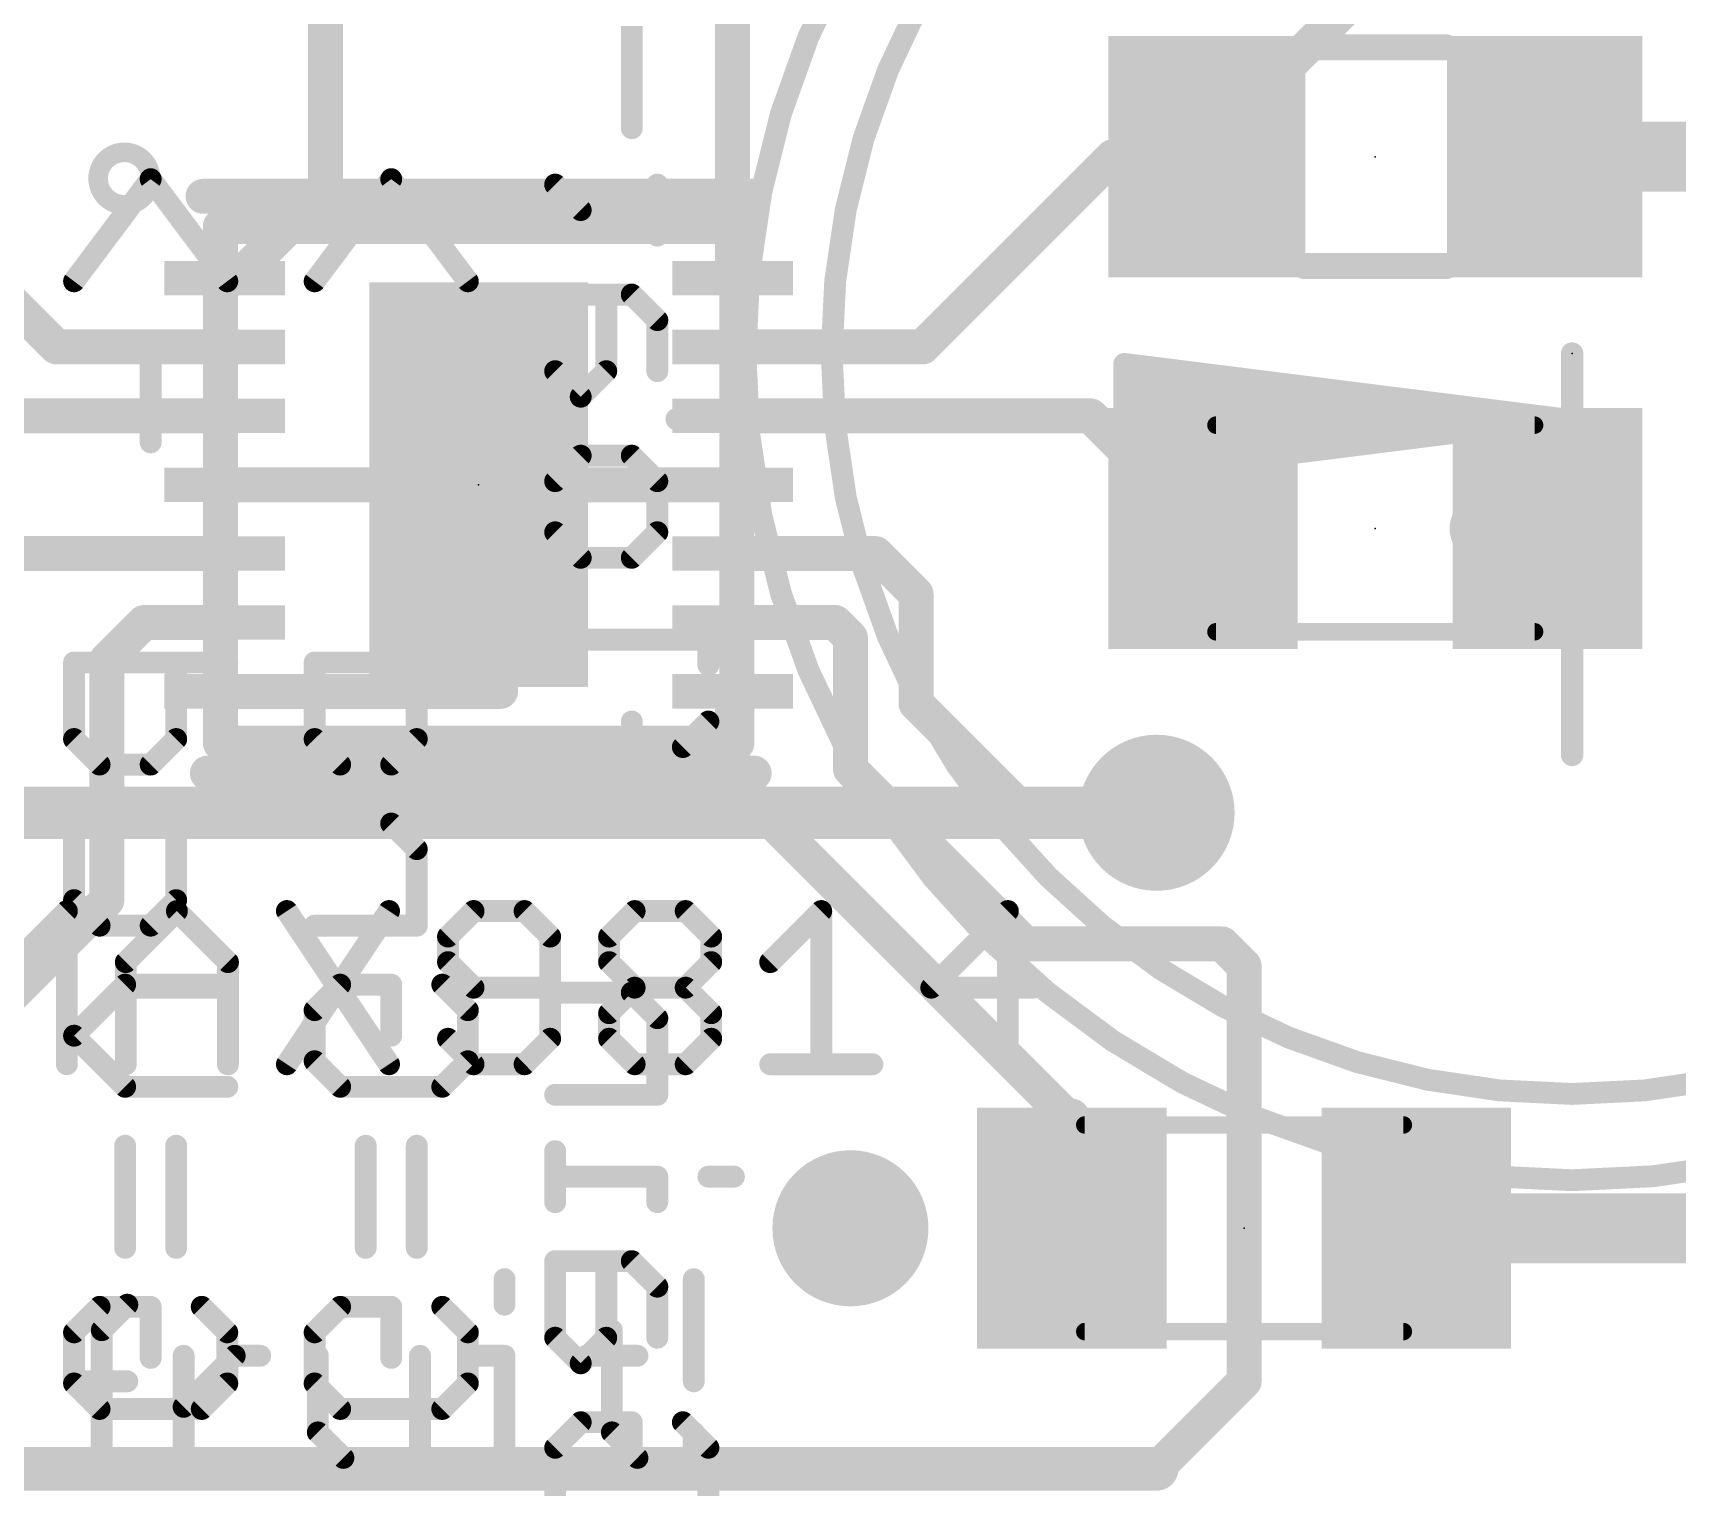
# Model space of a CAD drawing. Extents: x -5.8 to 38.5, y -8.1 to 30.4.
# Drawn here: x 9.22 to 18.77, y 0.53 to 8.97 of the extents above; entities that cross this region are included whole.
import ezdxf

# ---------------------------------------------------------------- set-up
doc = ezdxf.new("R2010")
doc.units = 0
for name, color, linetype in [('1', 12, 'CONTINUOUS'), ('16', 132, 'CONTINUOUS'), ('18', 110, 'CONTINUOUS'), ('21', 40, 'CONTINUOUS'), ('22', 6, 'CONTINUOUS'), ('23', 53, 'CONTINUOUS'), ('24', 53, 'CONTINUOUS'), ('51', 253, 'CONTINUOUS')]:
    doc.layers.add(name, color=color, linetype=linetype)

# ---------------------------------------------------------------- blocks, each defined once
blk = doc.blocks.new('RECT')
blk.add_solid([(-0.5, -0.5), (0.5, -0.5), (-0.5, 0.5), (0.5, 0.5)])
blk = doc.blocks.new('ROUNDV')
at = {"const_width": 0.5}
blk.add_lwpolyline([(0, -0.25, 1), (0, 0.25, 1), (0, -0.25)], format="xyb", dxfattribs=at)

msp = doc.modelspace()

# ---------------------------------------------------------------- linework, layer by layer
at = {"layer": '1'}
for points, const_width in [([(16.018, 8.287), (18.018, 10.287)], 0.2032), ([(10.922, 8.061), (10.922, 9.541)], 0.2032), ([(13.286, 9.143), (13.286, 7.55)], 0.2032), ([(18.018, 8.255), (20.004, 8.255)], 0.4064), ([(14.389, 7.15), (15.494, 8.255)], 0.2032), ([(15.494, 8.255), (16.018, 8.255)], 0.2032), ([(16.018, 8.255), (16.018, 8.287)], 0.2032), ([(10.922, 8.061), (10.411, 7.55)], 0.2032), ([(10.411, 7.55), (10.336, 7.55)], 0.2032), ([(9.017, 7.493), (9.36, 7.15)], 0.2032), ([(9.36, 7.15), (10.336, 7.15)], 0.2032), ([(13.286, 7.15), (14.389, 7.15)], 0.2032), ([(10.336, 6.75), (7.909, 6.75)], 0.2032), ([(15.364, 6.75), (13.286, 6.75)], 0.2032), ([(15.364, 6.75), (16.018, 6.096)], 0.2032), ([(10.336, 6.35), (11.938, 6.35)], 0.2032), ([(11.938, 6.35), (13.286, 6.35)], 0.2032), ([(11.938, 5.15), (11.938, 6.35)], 0.2032), ([(17.653, 6.096), (17.78, 5.969)], 0.4064), ([(18.018, 6.096), (17.653, 6.096)], 0.4064), ([(10.336, 5.95), (6.75, 5.95)], 0.2032), ([(10.336, 5.95), (9.379, 5.95)], 0.2032), ([(14.116, 5.95), (13.286, 5.95)], 0.2032), ([(14.351, 5.715), (14.116, 5.95)], 0.2032), ([(14.351, 5.08), (14.351, 5.715)], 0.2032), ([(9.868, 5.55), (9.652, 5.334)], 0.2032), ([(10.336, 5.55), (9.868, 5.55)], 0.2032), ([(13.286, 5.55), (13.881, 5.55)], 0.2032), ([(13.97, 5.461), (13.881, 5.55)], 0.2032), ([(13.97, 4.699), (13.97, 5.461)], 0.2032), ([(9.652, 5.334), (9.652, 3.937)], 0.2032), ([(10.336, 5.15), (11.938, 5.15)], 0.2032), ([(13.286, 4.621), (13.286, 5.15)], 0.2032), ([(14.986, 4.445), (14.351, 5.08)], 0.2032), ([(14.986, 3.683), (13.97, 4.699)], 0.2032), ([(15.24, 2.667), (13.286, 4.621)], 0.2032), ([(15.748, 4.445), (14.986, 4.445)], 0.2032), ([(8.89, 3.175), (9.652, 3.937)], 0.2032), ([(16.129, 3.683), (14.986, 3.683)], 0.2032), ([(16.256, 3.556), (16.129, 3.683)], 0.2032), ([(16.256, 1.143), (16.256, 3.556)], 0.2032), ([(15.256, 2.683), (15.24, 2.667)], 0.2032), ([(15.256, 2.032), (15.256, 2.683)], 0.2032), ([(17.256, 2.032), (17.526, 2.032)], 0.4064), ([(17.256, 2.032), (19.177, 2.032)], 0.4064), ([(15.748, 0.635), (16.256, 1.143)], 0.2032), ([(15.748, 0.635), (2.54, 0.635)], 0.254)]:
    msp.add_lwpolyline(points, dxfattribs=dict(at, const_width=const_width))
for points, const_width in [([(18.018, 8.3566, 1), (18.018, 8.1534)], 0.2032), ([(15.494, 8.3058, 1), (15.494, 8.2042)], 0.1016), ([(15.5299, 8.2191, 1), (15.4581, 8.2909)], 0.1016), ([(16.0688, 8.287, 1), (15.9672, 8.287)], 0.1016), ([(15.9821, 8.3229, 1), (16.0539, 8.2511)], 0.1016), ([(16.018, 8.2042, 1), (16.018, 8.3058)], 0.1016), ([(15.9672, 8.255, 1), (16.0688, 8.255)], 0.1016), ([(10.9579, 8.0251, 1), (10.8861, 8.0969)], 0.1016), ([(10.8712, 8.061, 1), (10.9728, 8.061)], 0.1016), ([(10.336, 7.6008, 1), (10.336, 7.4992)], 0.1016), ([(10.411, 7.4992, 1), (10.411, 7.6008)], 0.1016), ([(10.3751, 7.5859, 1), (10.4469, 7.5141)], 0.1016), ([(13.2352, 7.55, 1), (13.3368, 7.55)], 0.1016), ([(9.36, 7.2008, 1), (9.36, 7.0992)], 0.1016), ([(9.3241, 7.1141, 1), (9.3959, 7.1859)], 0.1016), ([(10.336, 7.0992, 1), (10.336, 7.2008)], 0.1016), ([(13.286, 7.2008, 1), (13.286, 7.0992)], 0.1016), ([(14.3531, 7.1859, 1), (14.4249, 7.1141)], 0.1016), ([(14.389, 7.0992, 1), (14.389, 7.2008)], 0.1016), ([(10.336, 6.6992, 1), (10.336, 6.8008)], 0.1016), ([(13.286, 6.8008, 1), (13.286, 6.6992)], 0.1016), ([(15.3999, 6.7859, 1), (15.3281, 6.7141)], 0.1016), ([(15.364, 6.6992, 1), (15.364, 6.8008)], 0.1016), ([(10.336, 6.4008, 1), (10.336, 6.2992)], 0.1016), ([(11.938, 6.4008, 1), (11.938, 6.2992)], 0.1016), ([(11.9888, 6.35, 1), (11.8872, 6.35)], 0.1016), ([(11.938, 6.2992, 1), (11.938, 6.4008)], 0.1016), ([(13.286, 6.2992, 1), (13.286, 6.4008)], 0.1016), ([(17.653, 6.1976, 1), (17.653, 5.9944)], 0.2032), ([(17.7248, 6.1678, 1), (17.5812, 6.0242)], 0.2032), ([(18.018, 5.9944, 1), (18.018, 6.1976)], 0.2032), ([(15.9821, 6.0601, 1), (16.0539, 6.1319)], 0.1016), ([(17.7082, 5.8972, 1), (17.8518, 6.0408)], 0.2032), ([(9.379, 6.0008, 1), (9.379, 5.8992)], 0.1016), ([(10.336, 5.8992, 1), (10.336, 6.0008)], 0.1016), ([(10.336, 5.8992, 1), (10.336, 6.0008)], 0.1016), ([(13.286, 6.0008, 1), (13.286, 5.8992)], 0.1016), ([(14.1519, 5.9859, 1), (14.0801, 5.9141)], 0.1016), ([(14.116, 5.8992, 1), (14.116, 6.0008)], 0.1016), ([(14.4018, 5.715, 1), (14.3002, 5.715)], 0.1016), ([(14.3151, 5.6791, 1), (14.3869, 5.7509)], 0.1016), ([(9.868, 5.6008, 1), (9.868, 5.4992)], 0.1016), ([(9.9039, 5.5141, 1), (9.8321, 5.5859)], 0.1016), ([(10.336, 5.4992, 1), (10.336, 5.6008)], 0.1016), ([(13.286, 5.6008, 1), (13.286, 5.4992)], 0.1016), ([(13.9169, 5.5859, 1), (13.8451, 5.5141)], 0.1016), ([(13.881, 5.4992, 1), (13.881, 5.6008)], 0.1016), ([(14.0208, 5.461, 1), (13.9192, 5.461)], 0.1016), ([(13.9341, 5.4251, 1), (14.0059, 5.4969)], 0.1016), ([(9.7028, 5.334, 1), (9.6012, 5.334)], 0.1016), ([(9.6161, 5.3699, 1), (9.6879, 5.2981)], 0.1016), ([(10.336, 5.2008, 1), (10.336, 5.0992)], 0.1016), ([(11.8872, 5.15, 1), (11.9888, 5.15)], 0.1016), ([(11.938, 5.0992, 1), (11.938, 5.2008)], 0.1016), ([(13.3368, 5.15, 1), (13.2352, 5.15)], 0.1016), ([(14.3869, 5.1159, 1), (14.3151, 5.0441)], 0.1016), ([(14.3002, 5.08, 1), (14.4018, 5.08)], 0.1016), ([(14.0059, 4.7349, 1), (13.9341, 4.6631)], 0.1016), ([(13.3219, 4.6569, 1), (13.2501, 4.5851)], 0.1016), ([(13.9192, 4.699, 1), (14.0208, 4.699)], 0.1016), ([(13.2352, 4.621, 1), (13.3368, 4.621)], 0.1016), ([(14.986, 4.4958, 1), (14.986, 4.3942)], 0.1016), ([(14.9501, 4.4091, 1), (15.0219, 4.4809)], 0.1016), ([(15.748, 4.3942, 1), (15.748, 4.4958)], 0.1016), ([(9.6879, 3.9011, 1), (9.6161, 3.9729)], 0.1016), ([(9.6012, 3.937, 1), (9.7028, 3.937)], 0.1016), ([(14.986, 3.7338, 1), (14.986, 3.6322)], 0.1016), ([(14.9501, 3.6471, 1), (15.0219, 3.7189)], 0.1016), ([(16.1649, 3.7189, 1), (16.0931, 3.6471)], 0.1016), ([(16.129, 3.6322, 1), (16.129, 3.7338)], 0.1016), ([(16.3068, 3.556, 1), (16.2052, 3.556)], 0.1016), ([(16.2201, 3.5201, 1), (16.2919, 3.5919)], 0.1016), ([(15.3068, 2.683, 1), (15.2052, 2.683)], 0.1016), ([(15.2919, 2.6471, 1), (15.2201, 2.7189)], 0.1016), ([(15.2041, 2.7029, 1), (15.2759, 2.6311)], 0.1016), ([(15.2041, 2.6311, 1), (15.2759, 2.7029)], 0.1016), ([(17.256, 2.1336, 1), (17.256, 1.9304)], 0.2032), ([(17.256, 2.1336, 1), (17.256, 1.9304)], 0.2032), ([(17.526, 1.9304, 1), (17.526, 2.1336)], 0.2032), ([(15.2052, 2.032, 1), (15.3068, 2.032)], 0.1016), ([(16.2919, 1.1071, 1), (16.2201, 1.1789)], 0.1016), ([(16.2052, 1.143, 1), (16.3068, 1.143)], 0.1016), ([(15.7121, 0.6709, 1), (15.7839, 0.5991)], 0.1016), ([(15.748, 0.5715, 1), (15.748, 0.6985)], 0.127)]:
    msp.add_lwpolyline(points, format="xyb", dxfattribs=dict(at, const_width=const_width))
at = {"layer": '16', "const_width": 0.3048}
msp.add_lwpolyline([(6.858, 4.445), (15.748, 4.445)], dxfattribs=at)
at = {"layer": '16', "const_width": 0.1524}
msp.add_lwpolyline([(15.748, 4.3688, 1), (15.748, 4.5212)], format="xyb", dxfattribs=at)
at = {"layer": '21'}
for points, const_width in [([(9.7536, 8.0712, 1), (9.7536, 8.1848, 1), (9.7536, 8.0712)], 0.3048), ([(10.211, 8.0758, 1), (10.211, 7.9742)], 0.1016), ([(13.411, 7.9742, 1), (13.411, 8.0758)], 0.1016), ([(10.236, 4.7258, 1), (10.236, 4.6242)], 0.1016), ([(13.411, 4.6242, 1), (13.411, 4.7258)], 0.1016), ([(9.4514, 3.8743, 1), (9.3879, 3.8743)], 0.0635), ([(9.4421, 3.8518, 1), (9.3972, 3.8967)], 0.0635), ([(10.0811, 3.8967, 1), (10.0362, 3.8518)], 0.0635), ([(10.0811, 3.8518, 1), (10.0362, 3.8967)], 0.0635), ([(10.724, 3.8919, 1), (10.6711, 3.8566)], 0.0635), ([(11.3171, 3.8566, 1), (11.2643, 3.8919)], 0.0635), ([(11.7813, 3.906, 1), (11.7813, 3.8425)], 0.0635), ([(11.8038, 3.8518, 1), (11.7589, 3.8967)], 0.0635), ([(12.1004, 3.8967, 1), (12.0555, 3.8518)], 0.0635), ([(12.0779, 3.8425, 1), (12.0779, 3.906)], 0.0635), ([(12.7169, 3.906, 1), (12.7169, 3.8425)], 0.0635), ([(12.7393, 3.8518, 1), (12.6944, 3.8967)], 0.0635), ([(13.0359, 3.8967, 1), (12.991, 3.8518)], 0.0635), ([(13.0135, 3.8425, 1), (13.0135, 3.906)], 0.0635), ([(13.8324, 3.8743, 1), (13.7689, 3.8743)], 0.0635), ([(13.8231, 3.8518, 1), (13.7782, 3.8967)], 0.0635), ([(14.9162, 3.8743, 1), (14.8527, 3.8743)], 0.0635), ([(14.9069, 3.8518, 1), (14.862, 3.8967)], 0.0635), ([(11.6648, 3.726, 1), (11.6013, 3.726)], 0.0635), ([(11.6106, 3.7484, 1), (11.6555, 3.7035)], 0.0635), ([(12.258, 3.726, 1), (12.1945, 3.726)], 0.0635), ([(12.2038, 3.7035, 1), (12.2487, 3.7484)], 0.0635), ([(12.6003, 3.726, 1), (12.5368, 3.726)], 0.0635), ([(12.5461, 3.7484, 1), (12.591, 3.7035)], 0.0635), ([(13.1935, 3.726, 1), (13.13, 3.726)], 0.0635), ([(13.1393, 3.7035, 1), (13.1842, 3.7484)], 0.0635), ([(9.7938, 3.5777, 1), (9.7303, 3.5777)], 0.0635), ([(9.7396, 3.6001, 1), (9.7845, 3.5552)], 0.0635), ([(10.3869, 3.5777, 1), (10.3234, 3.5777)], 0.0635), ([(10.3327, 3.5552, 1), (10.3776, 3.6001)], 0.0635), ([(11.6555, 3.6001, 1), (11.6106, 3.5552)], 0.0635), ([(12.591, 3.6001, 1), (12.5461, 3.5552)], 0.0635), ([(13.1842, 3.5552, 1), (13.1393, 3.6001)], 0.0635), ([(13.4816, 3.6001, 1), (13.5265, 3.5552)], 0.0635), ([(11.6013, 3.5777, 1), (11.6648, 3.5777)], 0.0635), ([(12.5368, 3.5777, 1), (12.6003, 3.5777)], 0.0635), ([(13.13, 3.5777, 1), (13.1935, 3.5777)], 0.0635), ([(9.762, 3.4611, 1), (9.762, 3.3976)], 0.0635), ([(10.3552, 3.3976, 1), (10.3552, 3.4611)], 0.0635), ([(11.7813, 3.4611, 1), (11.7813, 3.3976)], 0.0635), ([(11.7589, 3.4069, 1), (11.8038, 3.4518)], 0.0635), ([(12.2262, 3.3976, 1), (12.2262, 3.4611)], 0.0635), ([(12.7169, 3.4611, 1), (12.7169, 3.3976)], 0.0635), ([(12.7393, 3.4069, 1), (12.6944, 3.4518)], 0.0635), ([(12.6944, 3.4069, 1), (12.7393, 3.4518)], 0.0635), ([(13.0359, 3.4518, 1), (12.991, 3.4069)], 0.0635), ([(12.991, 3.4518, 1), (13.0359, 3.4069)], 0.0635), ([(13.0135, 3.3976, 1), (13.0135, 3.4611)], 0.0635), ([(14.4396, 3.4611, 1), (14.4396, 3.3976)], 0.0635), ([(14.4172, 3.4518, 1), (14.4621, 3.4069)], 0.0635), ([(15.0328, 3.3976, 1), (15.0328, 3.4611)], 0.0635), ([(12.6003, 3.2811, 1), (12.5368, 3.2811)], 0.0635), ([(13.1935, 3.2811, 1), (13.13, 3.2811)], 0.0635), ([(12.5461, 3.3035, 1), (12.591, 3.2586)], 0.0635), ([(13.1393, 3.2586, 1), (13.1842, 3.3035)], 0.0635), ([(11.6555, 3.1552, 1), (11.6106, 3.1103)], 0.0635), ([(12.1945, 3.1328, 1), (12.258, 3.1328)], 0.0635), ([(12.2487, 3.1103, 1), (12.2038, 3.1552)], 0.0635), ([(12.5368, 3.1328, 1), (12.6003, 3.1328)], 0.0635), ([(12.591, 3.1552, 1), (12.5461, 3.1103)], 0.0635), ([(13.13, 3.1328, 1), (13.1935, 3.1328)], 0.0635), ([(13.1842, 3.1103, 1), (13.1393, 3.1552)], 0.0635), ([(9.3879, 2.9845, 1), (9.4514, 2.9845)], 0.0635), ([(9.7303, 2.9845, 1), (9.7938, 2.9845)], 0.0635), ([(10.3234, 2.9845, 1), (10.3869, 2.9845)], 0.0635), ([(10.6711, 3.0021, 1), (10.724, 2.9669)], 0.0635), ([(11.2643, 2.9669, 1), (11.3171, 3.0021)], 0.0635), ([(11.7813, 3.0163, 1), (11.7813, 2.9527)], 0.0635), ([(11.7589, 2.962, 1), (11.8038, 3.007)], 0.0635), ([(12.0555, 3.007, 1), (12.1004, 2.962)], 0.0635), ([(12.0779, 2.9527, 1), (12.0779, 3.0163)], 0.0635), ([(12.7169, 3.0163, 1), (12.7169, 2.9527)], 0.0635), ([(12.6944, 2.962, 1), (12.7393, 3.007)], 0.0635), ([(12.991, 3.007, 1), (13.0359, 2.962)], 0.0635), ([(13.0135, 2.9527, 1), (13.0135, 3.0163)], 0.0635), ([(13.5041, 3.0163, 1), (13.5041, 2.9527)], 0.0635), ([(13.7689, 2.9845, 1), (13.8324, 2.9845)], 0.0635), ([(14.0973, 2.9527, 1), (14.0973, 3.0163)], 0.0635), ([(14.8527, 2.9845, 1), (14.9162, 2.9845)], 0.0635), ([(11.9929, 1.7366, 1), (11.9294, 1.7366)], 0.0635), ([(13.092, 1.7366, 1), (13.0285, 1.7366)], 0.0635), ([(9.7931, 1.5658, 1), (9.7482, 1.6107)], 0.0635), ([(11.9294, 1.5883, 1), (11.9929, 1.5883)], 0.0635), ([(9.6541, 1.44, 1), (9.5906, 1.44)], 0.0635), ([(9.5999, 1.4624, 1), (9.6448, 1.4175)], 0.0635), ([(12.6166, 1.44, 1), (12.5531, 1.44)], 0.0635), ([(10.1295, 1.2917, 1), (10.066, 1.2917)], 0.0635), ([(10.3943, 1.3234, 1), (10.3943, 1.2599)], 0.0635), ([(10.4168, 1.2692, 1), (10.3719, 1.3141)], 0.0635), ([(10.5426, 1.2599, 1), (10.5426, 1.3234)], 0.0635), ([(10.9091, 1.2917, 1), (10.8456, 1.2917)], 0.0635), ([(11.5023, 1.2917, 1), (11.4388, 1.2917)], 0.0635), ([(11.8129, 1.3234, 1), (11.8129, 1.2599)], 0.0635), ([(11.9929, 1.2917, 1), (11.9294, 1.2917)], 0.0635), ([(11.9611, 1.2599, 1), (11.9611, 1.3234)], 0.0635), ([(12.4365, 1.3234, 1), (12.4365, 1.2599)], 0.0635), ([(12.7331, 1.2599, 1), (12.7331, 1.3234)], 0.0635), ([(9.4741, 1.1751, 1), (9.4741, 1.1116)], 0.0635), ([(9.7706, 1.1116, 1), (9.7706, 1.1751)], 0.0635), ([(13.0285, 1.1434, 1), (13.092, 1.1434)], 0.0635), ([(10.0753, 1.0175, 1), (10.1202, 0.9726)], 0.0635), ([(10.8456, 0.8468, 1), (10.9091, 0.8468)], 0.0635), ([(10.8998, 0.8692, 1), (10.8549, 0.8243)], 0.0635), ([(12.5531, 0.8468, 1), (12.6166, 0.8468)], 0.0635), ([(12.6073, 0.8692, 1), (12.5624, 0.8243)], 0.0635), ([(13.092, 0.8468, 1), (13.0285, 0.8468)], 0.0635), ([(9.5906, 0.6985, 1), (9.6541, 0.6985)], 0.0635), ([(10.066, 0.6985, 1), (10.1295, 0.6985)], 0.0635), ([(11.0256, 0.7303, 1), (11.0256, 0.6667)], 0.0635), ([(11.0032, 0.676, 1), (11.0481, 0.721)], 0.0635), ([(11.4388, 0.6985, 1), (11.5023, 0.6985)], 0.0635), ([(11.4705, 0.6667, 1), (11.4705, 0.7303)], 0.0635), ([(11.8129, 0.7303, 1), (11.8129, 0.6667)], 0.0635), ([(11.9294, 0.6985, 1), (11.9929, 0.6985)], 0.0635), ([(12.1094, 0.6667, 1), (12.1094, 0.7303)], 0.0635), ([(12.7107, 0.676, 1), (12.7556, 0.721)], 0.0635), ([(13.0285, 0.6985, 1), (13.092, 0.6985)], 0.0635)]:
    msp.add_lwpolyline(points, format="xyb", dxfattribs=dict(at, const_width=const_width))
for points, const_width in [([(10.211, 8.025), (13.411, 8.025)], 0.2032), ([(10.236, 4.675), (13.411, 4.675)], 0.2032), ([(9.1231, 3.5777), (9.4197, 3.8743)], 0.127), ([(9.4197, 3.8743), (9.4197, 2.9845)], 0.127), ([(9.762, 3.5777), (10.0586, 3.8743)], 0.127), ([(10.0586, 3.8743), (10.3552, 3.5777)], 0.127), ([(10.6975, 3.8743), (11.2907, 2.9845)], 0.127), ([(11.2907, 3.8743), (10.6975, 2.9845)], 0.127), ([(11.7813, 3.8743), (11.6331, 3.726)], 0.127), ([(12.0779, 3.8743), (11.7813, 3.8743)], 0.127), ([(12.2262, 3.726), (12.0779, 3.8743)], 0.127), ([(12.5686, 3.726), (12.7169, 3.8743)], 0.127), ([(12.7169, 3.8743), (13.0135, 3.8743)], 0.127), ([(13.0135, 3.8743), (13.1617, 3.726)], 0.127), ([(13.5041, 3.5777), (13.8007, 3.8743)], 0.127), ([(13.8007, 3.8743), (13.8007, 2.9845)], 0.127), ([(14.8845, 3.8743), (14.4396, 3.4294)], 0.127), ([(14.8845, 2.9845), (14.8845, 3.8743)], 0.127), ([(11.6331, 3.726), (11.6331, 3.5777)], 0.127), ([(12.2262, 3.1328), (12.2262, 3.726)], 0.127), ([(12.5686, 3.5777), (12.5686, 3.726)], 0.127), ([(13.1617, 3.726), (13.1617, 3.5777)], 0.127), ([(9.762, 2.9845), (9.762, 3.5777)], 0.127), ([(10.3552, 3.5777), (10.3552, 2.9845)], 0.127), ([(11.6331, 3.5777), (11.7813, 3.4294)], 0.127), ([(12.7169, 3.4294), (12.5686, 3.5777)], 0.127), ([(13.1617, 3.5777), (13.0135, 3.4294)], 0.127), ([(9.762, 3.4294), (10.3552, 3.4294)], 0.127), ([(11.7813, 3.4294), (12.2262, 3.4294)], 0.127), ([(12.5686, 3.2811), (12.7169, 3.4294)], 0.127), ([(12.7169, 3.4294), (13.0135, 3.4294)], 0.127), ([(13.0135, 3.4294), (13.1617, 3.2811)], 0.127), ([(14.4396, 3.4294), (15.0328, 3.4294)], 0.127), ([(12.5686, 3.1328), (12.5686, 3.2811)], 0.127), ([(13.1617, 3.2811), (13.1617, 3.1328)], 0.127), ([(11.6331, 3.1328), (11.7813, 2.9845)], 0.127), ([(12.0779, 2.9845), (12.2262, 3.1328)], 0.127), ([(12.7169, 2.9845), (12.5686, 3.1328)], 0.127), ([(13.1617, 3.1328), (13.0135, 2.9845)], 0.127), ([(11.7813, 2.9845), (12.0779, 2.9845)], 0.127), ([(13.0135, 2.9845), (12.7169, 2.9845)], 0.127), ([(13.5041, 2.9845), (14.0973, 2.9845)], 0.127), ([(11.9611, 1.7366), (11.9611, 1.5883)], 0.127), ([(13.0602, 1.7366), (13.0602, 1.1434)], 0.127), ([(9.6223, 1.44), (9.7706, 1.5883)], 0.127), ([(9.6223, 0.6985), (9.6223, 1.44)], 0.127), ([(12.5848, 1.44), (12.5848, 0.8468)], 0.127), ([(10.0977, 0.6985), (10.0977, 1.2917)], 0.127), ([(10.0977, 0.9951), (10.3943, 1.2917)], 0.127), ([(10.3943, 1.2917), (10.5426, 1.2917)], 0.127), ([(10.8773, 1.2917), (10.8773, 0.8468)], 0.127), ([(11.4705, 0.6985), (11.4705, 1.2917)], 0.127), ([(11.8129, 1.2917), (11.9611, 1.2917)], 0.127), ([(11.9611, 1.2917), (11.9611, 0.6985)], 0.127), ([(12.4365, 1.2917), (12.7331, 1.2917)], 0.127), ([(9.4741, 1.1434), (9.7706, 1.1434)], 0.127), ([(10.8773, 0.8468), (11.0256, 0.6985)], 0.127), ([(12.5848, 0.8468), (12.7331, 0.6985)], 0.127), ([(13.0602, 0.8468), (13.0602, 0.6985)], 0.127), ([(11.0256, 0.6985), (11.4705, 0.6985)], 0.127), ([(11.8129, 0.6985), (12.1094, 0.6985)], 0.127)]:
    msp.add_lwpolyline(points, dxfattribs=dict(at, const_width=const_width))
at = {"layer": '22'}
for points, const_width in [([(18.161, 2.311, 1), (18.161, 11.913, 1), (18.161, 2.311)], 0.127), ([(18.161, 2.812, 1), (18.161, 11.412, 1), (18.161, 2.812)], 0.127), ([(12.6686, 8.4204, 1), (12.7321, 8.4204)], 0.0635), ([(9.9318, 8.1436, 1), (9.881, 8.1055)], 0.0635), ([(9.9318, 8.1055, 1), (9.881, 8.1436)], 0.0635), ([(11.3288, 8.1436, 1), (11.278, 8.1055)], 0.0635), ([(11.3288, 8.1055, 1), (11.278, 8.1436)], 0.0635), ([(12.278, 8.1157, 1), (12.233, 8.0708)], 0.0635), ([(12.8804, 8.0933, 1), (12.8169, 8.0933)], 0.0635), ([(12.4038, 7.9767, 1), (12.4038, 7.9132)], 0.0635), ([(12.3813, 7.9225, 1), (12.4262, 7.9674)], 0.0635), ([(12.997, 7.9132, 1), (12.997, 7.9767)], 0.0635), ([(12.8169, 7.7967, 1), (12.8804, 7.7967)], 0.0635), ([(9.4361, 7.5504, 1), (9.4869, 7.5123)], 0.0635), ([(10.3259, 7.5123, 1), (10.3767, 7.5504)], 0.0635), ([(10.8331, 7.5504, 1), (10.8839, 7.5123)], 0.0635), ([(11.7229, 7.5123, 1), (11.7737, 7.5504)], 0.0635), ([(12.2555, 7.4861, 1), (12.2555, 7.4226)], 0.0635), ([(12.2873, 7.4543, 1), (12.2238, 7.4543)], 0.0635), ([(12.5838, 7.4543, 1), (12.5203, 7.4543)], 0.0635), ([(12.7228, 7.4768, 1), (12.6779, 7.4319)], 0.0635), ([(12.7004, 7.4226, 1), (12.7004, 7.4861)], 0.0635), ([(12.8804, 7.3061, 1), (12.8169, 7.3061)], 0.0635), ([(12.8262, 7.2836, 1), (12.8711, 7.3285)], 0.0635), ([(9.9381, 7.189, 1), (9.8746, 7.189)], 0.0635), ([(11.3351, 7.189, 1), (11.2716, 7.189)], 0.0635), ([(12.278, 7.0319, 1), (12.233, 6.987)], 0.0635), ([(12.5745, 6.987, 1), (12.5296, 7.0319)], 0.0635), ([(12.2238, 7.0095, 1), (12.2873, 7.0095)], 0.0635), ([(12.5203, 7.0095, 1), (12.5838, 7.0095)], 0.0635), ([(12.8169, 7.0095, 1), (12.8804, 7.0095)], 0.0635), ([(12.3813, 6.8836, 1), (12.4262, 6.8387)], 0.0635), ([(12.3813, 6.8387, 1), (12.4262, 6.8836)], 0.0635), ([(9.8746, 6.5959, 1), (9.9381, 6.5959)], 0.0635), ([(11.2716, 6.5959, 1), (11.3351, 6.5959)], 0.0635), ([(12.4038, 6.5506, 1), (12.4038, 6.4871)], 0.0635), ([(12.4262, 6.4964, 1), (12.3813, 6.5413)], 0.0635), ([(12.7228, 6.5413, 1), (12.6779, 6.4964)], 0.0635), ([(12.7004, 6.4871, 1), (12.7004, 6.5506)], 0.0635), ([(12.233, 6.393, 1), (12.278, 6.3481)], 0.0635), ([(12.2873, 6.3705, 1), (12.2238, 6.3705)], 0.0635), ([(12.8804, 6.3705, 1), (12.8169, 6.3705)], 0.0635), ([(12.8262, 6.3481, 1), (12.8711, 6.393)], 0.0635), ([(12.278, 6.0964, 1), (12.233, 6.0515)], 0.0635), ([(12.8711, 6.0515, 1), (12.8262, 6.0964)], 0.0635), ([(12.2238, 6.0739, 1), (12.2873, 6.0739)], 0.0635), ([(12.8169, 6.0739, 1), (12.8804, 6.0739)], 0.0635), ([(12.4038, 5.9574, 1), (12.4038, 5.8939)], 0.0635), ([(12.3813, 5.9032, 1), (12.4262, 5.9481)], 0.0635), ([(12.6779, 5.9481, 1), (12.7228, 5.9032)], 0.0635), ([(12.7004, 5.8939, 1), (12.7004, 5.9574)], 0.0635), ([(12.2873, 5.5986, 1), (12.2238, 5.5986)], 0.0635), ([(12.2555, 5.482, 1), (12.2555, 5.4185)], 0.0635), ([(13.177, 5.4503, 1), (13.1135, 5.4503)], 0.0635), ([(13.1453, 5.4185, 1), (13.1453, 5.482)], 0.0635), ([(9.4615, 5.3497, 1), (9.4615, 5.2862)], 0.0635), ([(9.4933, 5.318, 1), (9.4298, 5.318)], 0.0635), ([(10.0864, 5.318, 1), (10.0229, 5.318)], 0.0635), ([(10.3513, 5.2862, 1), (10.3513, 5.3497)], 0.0635), ([(10.8585, 5.3497, 1), (10.8585, 5.2862)], 0.0635), ([(10.8903, 5.318, 1), (10.8268, 5.318)], 0.0635), ([(11.4834, 5.318, 1), (11.4199, 5.318)], 0.0635), ([(11.7483, 5.2862, 1), (11.7483, 5.3497)], 0.0635), ([(12.2238, 5.302, 1), (12.2873, 5.302)], 0.0635), ([(13.1135, 5.302, 1), (13.177, 5.302)], 0.0635), ([(12.7321, 4.9749, 1), (12.6686, 4.9749)], 0.0635), ([(13.1677, 4.9524, 1), (13.1228, 4.9973)], 0.0635), ([(9.484, 4.8956, 1), (9.439, 4.8507)], 0.0635), ([(9.4298, 4.8731, 1), (9.4933, 4.8731)], 0.0635), ([(10.0229, 4.8731, 1), (10.0864, 4.8731)], 0.0635), ([(10.0771, 4.8507, 1), (10.0322, 4.8956)], 0.0635), ([(10.881, 4.8956, 1), (10.836, 4.8507)], 0.0635), ([(10.8268, 4.8731, 1), (10.8903, 4.8731)], 0.0635), ([(11.4199, 4.8731, 1), (11.4834, 4.8731)], 0.0635), ([(11.4741, 4.8507, 1), (11.4292, 4.8956)], 0.0635), ([(12.2555, 4.8583, 1), (12.2555, 4.7948)], 0.0635), ([(12.9745, 4.849, 1), (13.0194, 4.8041)], 0.0635), ([(12.997, 4.7948, 1), (12.997, 4.8583)], 0.0635), ([(9.6098, 4.7566, 1), (9.6098, 4.6931)], 0.0635), ([(9.5873, 4.7024, 1), (9.6322, 4.7473)], 0.0635), ([(9.8839, 4.7473, 1), (9.9288, 4.7024)], 0.0635), ([(9.9064, 4.6931, 1), (9.9064, 4.7566)], 0.0635), ([(11.0068, 4.7566, 1), (11.0068, 4.6931)], 0.0635), ([(10.9843, 4.7024, 1), (11.0292, 4.7473)], 0.0635), ([(11.2809, 4.7473, 1), (11.3258, 4.7024)], 0.0635), ([(11.3034, 4.6931, 1), (11.3034, 4.7566)], 0.0635), ([(12.6686, 4.6783, 1), (12.7321, 4.6783)], 0.0635), ([(9.4615, 4.4142, 1), (9.4615, 4.3507)], 0.0635), ([(9.4933, 4.3825, 1), (9.4298, 4.3825)], 0.0635), ([(10.0864, 4.3825, 1), (10.0229, 4.3825)], 0.0635), ([(10.3513, 4.3507, 1), (10.3513, 4.4142)], 0.0635), ([(10.8585, 4.4142, 1), (10.8585, 4.3507)], 0.0635), ([(11.3258, 4.4049, 1), (11.2809, 4.36)], 0.0635), ([(11.3034, 4.3507, 1), (11.3034, 4.4142)], 0.0635), ([(11.4834, 4.2342, 1), (11.4199, 4.2342)], 0.0635), ([(11.4292, 4.2117, 1), (11.4741, 4.2566)], 0.0635), ([(9.484, 3.96, 1), (9.439, 3.9151)], 0.0635), ([(9.4298, 3.9376, 1), (9.4933, 3.9376)], 0.0635), ([(10.0229, 3.9376, 1), (10.0864, 3.9376)], 0.0635), ([(10.0771, 3.9151, 1), (10.0322, 3.96)], 0.0635), ([(9.6098, 3.8211, 1), (9.6098, 3.7576)], 0.0635), ([(9.5873, 3.7669, 1), (9.6322, 3.8118)], 0.0635), ([(9.8839, 3.8118, 1), (9.9288, 3.7669)], 0.0635), ([(9.9064, 3.7576, 1), (9.9064, 3.8211)], 0.0635), ([(10.8585, 3.8211, 1), (10.8585, 3.7576)], 0.0635), ([(11.4199, 3.7893, 1), (11.4834, 3.7893)], 0.0635), ([(11.4517, 3.7576, 1), (11.4517, 3.8211)], 0.0635), ([(9.7581, 3.4787, 1), (9.7581, 3.4152)], 0.0635), ([(9.7805, 3.4245, 1), (9.7356, 3.4694)], 0.0635), ([(10.3513, 3.4152, 1), (10.3513, 3.4787)], 0.0635), ([(11.0068, 3.4787, 1), (11.0068, 3.4152)], 0.0635), ([(11.0292, 3.4245, 1), (10.9843, 3.4694)], 0.0635), ([(11.3351, 3.447, 1), (11.2716, 3.447)], 0.0635), ([(11.3034, 3.4152, 1), (11.3034, 3.4787)], 0.0635), ([(11.6224, 3.4694, 1), (11.5775, 3.4245)], 0.0635), ([(12.2555, 3.4322, 1), (12.2555, 3.3687)], 0.0635), ([(12.7228, 3.4229, 1), (12.6779, 3.378)], 0.0635), ([(12.7004, 3.3687, 1), (12.7004, 3.4322)], 0.0635), ([(10.836, 3.3211, 1), (10.881, 3.2762)], 0.0635), ([(10.8903, 3.2987, 1), (10.8268, 3.2987)], 0.0635), ([(11.78, 3.2987, 1), (11.7165, 3.2987)], 0.0635), ([(11.7258, 3.2762, 1), (11.7707, 3.3211)], 0.0635), ([(12.8804, 3.2521, 1), (12.8169, 3.2521)], 0.0635), ([(12.8262, 3.2297, 1), (12.8711, 3.2746)], 0.0635), ([(9.484, 3.1728, 1), (9.439, 3.1279)], 0.0635), ([(9.439, 3.1728, 1), (9.484, 3.1279)], 0.0635), ([(11.2716, 3.1504, 1), (11.3351, 3.1504)], 0.0635), ([(10.881, 3.0245, 1), (10.836, 2.9796)], 0.0635), ([(11.7707, 2.9796, 1), (11.7258, 3.0245)], 0.0635), ([(10.8268, 3.0021, 1), (10.8903, 3.0021)], 0.0635), ([(11.7165, 3.0021, 1), (11.78, 3.0021)], 0.0635), ([(9.7581, 2.8855, 1), (9.7581, 2.822)], 0.0635), ([(9.7356, 2.8313, 1), (9.7805, 2.8762)], 0.0635), ([(10.3513, 2.822, 1), (10.3513, 2.8855)], 0.0635), ([(11.0068, 2.8855, 1), (11.0068, 2.822)], 0.0635), ([(10.9843, 2.8313, 1), (11.0292, 2.8762)], 0.0635), ([(11.5775, 2.8762, 1), (11.6224, 2.8313)], 0.0635), ([(11.6, 2.822, 1), (11.6, 2.8855)], 0.0635), ([(12.2555, 2.839, 1), (12.2555, 2.7755)], 0.0635), ([(12.8487, 2.7755, 1), (12.8487, 2.839)], 0.0635), ([(12.8169, 2.8073, 1), (12.8804, 2.8073)], 0.0635), ([(9.7898, 2.5114, 1), (9.7263, 2.5114)], 0.0635), ([(10.0864, 2.5114, 1), (10.0229, 2.5114)], 0.0635), ([(11.1868, 2.5114, 1), (11.1233, 2.5114)], 0.0635), ([(11.4834, 2.5114, 1), (11.4199, 2.5114)], 0.0635), ([(12.2873, 2.4802, 1), (12.2238, 2.4802)], 0.0635), ([(12.2555, 2.3636, 1), (12.2555, 2.3001)], 0.0635), ([(12.8804, 2.3319, 1), (12.8169, 2.3319)], 0.0635), ([(12.8487, 2.3001, 1), (12.8487, 2.3636)], 0.0635), ([(13.1453, 2.3636, 1), (13.1453, 2.3001)], 0.0635), ([(13.2936, 2.3001, 1), (13.2936, 2.3636)], 0.0635), ([(12.2238, 2.1836, 1), (12.2873, 2.1836)], 0.0635), ([(12.8169, 2.1836, 1), (12.8804, 2.1836)], 0.0635), ([(9.7263, 1.9183, 1), (9.7898, 1.9183)], 0.0635), ([(10.0229, 1.9183, 1), (10.0864, 1.9183)], 0.0635), ([(11.1233, 1.9183, 1), (11.1868, 1.9183)], 0.0635), ([(11.4199, 1.9183, 1), (11.4834, 1.9183)], 0.0635), ([(12.2555, 1.873, 1), (12.2555, 1.8095)], 0.0635), ([(12.2873, 1.8412, 1), (12.2238, 1.8412)], 0.0635), ([(12.5838, 1.8412, 1), (12.5203, 1.8412)], 0.0635), ([(12.7228, 1.8637, 1), (12.6779, 1.8188)], 0.0635), ([(12.7004, 1.8095, 1), (12.7004, 1.873)], 0.0635), ([(12.8804, 1.6929, 1), (12.8169, 1.6929)], 0.0635), ([(12.8262, 1.6705, 1), (12.8711, 1.7154)], 0.0635), ([(9.6098, 1.6077, 1), (9.6098, 1.5442)], 0.0635), ([(9.6322, 1.5535, 1), (9.5873, 1.5984)], 0.0635), ([(9.9381, 1.5759, 1), (9.8746, 1.5759)], 0.0635), ([(9.9064, 1.5442, 1), (9.9064, 1.6077)], 0.0635), ([(10.2254, 1.5984, 1), (10.1805, 1.5535)], 0.0635), ([(11.0068, 1.6077, 1), (11.0068, 1.5442)], 0.0635), ([(11.0292, 1.5535, 1), (10.9843, 1.5984)], 0.0635), ([(11.3351, 1.5759, 1), (11.2716, 1.5759)], 0.0635), ([(11.3034, 1.5442, 1), (11.3034, 1.6077)], 0.0635), ([(11.6224, 1.5984, 1), (11.5775, 1.5535)], 0.0635), ([(9.4933, 1.4276, 1), (9.4298, 1.4276)], 0.0635), ([(9.439, 1.4501, 1), (9.484, 1.4052)], 0.0635), ([(10.383, 1.4276, 1), (10.3195, 1.4276)], 0.0635), ([(10.3288, 1.4052, 1), (10.3737, 1.4501)], 0.0635), ([(10.836, 1.4501, 1), (10.881, 1.4052)], 0.0635), ([(10.8903, 1.4276, 1), (10.8268, 1.4276)], 0.0635), ([(11.78, 1.4276, 1), (11.7165, 1.4276)], 0.0635), ([(11.7258, 1.4052, 1), (11.7707, 1.4501)], 0.0635), ([(12.278, 1.4188, 1), (12.233, 1.3739)], 0.0635), ([(12.5745, 1.3739, 1), (12.5296, 1.4188)], 0.0635), ([(12.2238, 1.3964, 1), (12.2873, 1.3964)], 0.0635), ([(12.5203, 1.3964, 1), (12.5838, 1.3964)], 0.0635), ([(12.8169, 1.3964, 1), (12.8804, 1.3964)], 0.0635), ([(9.8746, 1.2793, 1), (9.9381, 1.2793)], 0.0635), ([(11.2716, 1.2793, 1), (11.3351, 1.2793)], 0.0635), ([(12.3813, 1.2705, 1), (12.4262, 1.2256)], 0.0635), ([(12.3813, 1.2256, 1), (12.4262, 1.2705)], 0.0635), ([(9.484, 1.1535, 1), (9.439, 1.1086)], 0.0635), ([(9.4298, 1.131, 1), (9.4933, 1.131)], 0.0635), ([(10.3195, 1.131, 1), (10.383, 1.131)], 0.0635), ([(10.3737, 1.1086, 1), (10.3288, 1.1535)], 0.0635), ([(10.881, 1.1535, 1), (10.836, 1.1086)], 0.0635), ([(10.8268, 1.131, 1), (10.8903, 1.131)], 0.0635), ([(11.7165, 1.131, 1), (11.78, 1.131)], 0.0635), ([(11.7707, 1.1086, 1), (11.7258, 1.1535)], 0.0635), ([(9.6098, 1.0145, 1), (9.6098, 0.951)], 0.0635), ([(9.5873, 0.9603, 1), (9.6322, 1.0052)], 0.0635), ([(10.1805, 1.0052, 1), (10.2254, 0.9603)], 0.0635), ([(10.203, 0.951, 1), (10.203, 1.0145)], 0.0635), ([(11.0068, 1.0145, 1), (11.0068, 0.951)], 0.0635), ([(10.9843, 0.9603, 1), (11.0292, 1.0052)], 0.0635), ([(11.5775, 1.0052, 1), (11.6224, 0.9603)], 0.0635), ([(11.6, 0.951, 1), (11.6, 1.0145)], 0.0635), ([(12.4038, 0.9375, 1), (12.4038, 0.874)], 0.0635), ([(12.4262, 0.8833, 1), (12.3813, 0.9282)], 0.0635), ([(12.7321, 0.9057, 1), (12.6686, 0.9057)], 0.0635), ([(12.7004, 0.874, 1), (12.7004, 0.9375)], 0.0635), ([(13.0194, 0.9282, 1), (12.9745, 0.8833)], 0.0635), ([(12.233, 0.7799, 1), (12.278, 0.735)], 0.0635), ([(12.2873, 0.7574, 1), (12.2238, 0.7574)], 0.0635), ([(13.177, 0.7574, 1), (13.1135, 0.7574)], 0.0635), ([(13.1228, 0.735, 1), (13.1677, 0.7799)], 0.0635), ([(12.6686, 0.6091, 1), (12.7321, 0.6091)], 0.0635)]:
    msp.add_lwpolyline(points, format="xyb", dxfattribs=dict(at, const_width=const_width))
at = {"layer": '22', "const_width": 0.127}
for points in [[(12.7004, 8.4204), (12.7004, 9.0135)], [(9.9064, 8.1246), (9.4615, 7.5314)], [(10.3513, 7.5314), (9.9064, 8.1246)], [(11.3034, 8.1246), (10.8585, 7.5314)], [(11.7483, 7.5314), (11.3034, 8.1246)], [(12.4038, 7.945), (12.2555, 8.0933)], [(12.8487, 7.7967), (12.8487, 8.0933)], [(12.997, 7.945), (12.4038, 7.945)], [(12.7004, 7.4543), (12.2555, 7.4543)], [(12.2555, 7.4543), (12.2555, 7.0095)], [(12.5521, 7.0095), (12.5521, 7.4543)], [(12.8487, 7.3061), (12.7004, 7.4543)], [(12.8487, 7.0095), (12.8487, 7.3061)], [(9.9064, 6.5959), (9.9064, 7.189)], [(11.3034, 6.5959), (11.3034, 7.189)], [(12.2555, 7.0095), (12.4038, 6.8612)], [(12.4038, 6.8612), (12.5521, 7.0095)], [(12.2555, 6.3705), (12.4038, 6.5188)], [(12.4038, 6.5188), (12.7004, 6.5188)], [(12.7004, 6.5188), (12.8487, 6.3705)], [(12.2555, 6.0739), (12.2555, 6.3705)], [(12.8487, 6.3705), (12.8487, 6.0739)], [(12.4038, 5.9257), (12.2555, 6.0739)], [(12.8487, 6.0739), (12.7004, 5.9257)], [(12.7004, 5.9257), (12.4038, 5.9257)], [(12.2555, 5.302), (12.2555, 5.5986)], [(13.1453, 5.4503), (12.2555, 5.4503)], [(13.1453, 5.302), (13.1453, 5.4503)], [(10.3513, 5.318), (9.4615, 5.318)], [(9.4615, 5.318), (9.4615, 4.8731)], [(10.0547, 4.8731), (10.0547, 5.318)], [(11.7483, 5.318), (10.8585, 5.318)], [(10.8585, 5.318), (10.8585, 4.8731)], [(11.4517, 4.8731), (11.4517, 5.318)], [(12.7004, 4.6783), (12.7004, 4.9749)], [(12.997, 4.8266), (13.1453, 4.9749)], [(9.4615, 4.8731), (9.6098, 4.7248)], [(9.9064, 4.7248), (10.0547, 4.8731)], [(10.8585, 4.8731), (11.0068, 4.7248)], [(11.3034, 4.7248), (11.4517, 4.8731)], [(12.2555, 4.8266), (12.997, 4.8266)], [(9.6098, 4.7248), (9.9064, 4.7248)], [(11.0068, 4.7248), (11.3034, 4.7248)], [(10.3513, 4.3825), (9.4615, 4.3825)], [(9.4615, 4.3825), (9.4615, 3.9376)], [(10.0547, 3.9376), (10.0547, 4.3825)], [(11.3034, 4.3825), (10.8585, 4.3825)], [(11.4517, 4.2342), (11.3034, 4.3825)], [(11.4517, 3.7893), (11.4517, 4.2342)], [(9.4615, 3.9376), (9.6098, 3.7893)], [(9.9064, 3.7893), (10.0547, 3.9376)], [(9.6098, 3.7893), (9.9064, 3.7893)], [(10.8585, 3.7893), (11.4517, 3.7893)], [(9.4615, 3.1504), (9.7581, 3.447)], [(9.7581, 3.447), (10.3513, 3.447)], [(10.8585, 3.2987), (11.0068, 3.447)], [(11.0068, 3.447), (11.3034, 3.447)], [(11.3034, 3.447), (11.3034, 3.1504)], [(11.6, 3.447), (11.7483, 3.2987)], [(12.7004, 3.4004), (12.2555, 3.4004)], [(12.8487, 3.2521), (12.7004, 3.4004)], [(10.8585, 3.0021), (10.8585, 3.2987)], [(11.7483, 3.2987), (11.7483, 3.0021)], [(12.8487, 2.8073), (12.8487, 3.2521)], [(9.7581, 2.8538), (9.4615, 3.1504)], [(11.0068, 2.8538), (10.8585, 3.0021)], [(11.7483, 3.0021), (11.6, 2.8538)], [(10.3513, 2.8538), (9.7581, 2.8538)], [(11.6, 2.8538), (11.0068, 2.8538)], [(12.2555, 2.8073), (12.8487, 2.8073)], [(9.7581, 1.9183), (9.7581, 2.5114)], [(10.0547, 1.9183), (10.0547, 2.5114)], [(11.1551, 1.9183), (11.1551, 2.5114)], [(11.4517, 1.9183), (11.4517, 2.5114)], [(12.2555, 2.1836), (12.2555, 2.4802)], [(12.8487, 2.3319), (12.2555, 2.3319)], [(12.8487, 2.1836), (12.8487, 2.3319)], [(13.2936, 2.3319), (13.1453, 2.3319)], [(12.7004, 1.8412), (12.2555, 1.8412)], [(12.2555, 1.8412), (12.2555, 1.3964)], [(12.5521, 1.3964), (12.5521, 1.8412)], [(12.8487, 1.6929), (12.7004, 1.8412)], [(12.8487, 1.3964), (12.8487, 1.6929)], [(9.4615, 1.4276), (9.6098, 1.5759)], [(9.6098, 1.5759), (9.9064, 1.5759)], [(9.9064, 1.5759), (9.9064, 1.2793)], [(10.203, 1.5759), (10.3513, 1.4276)], [(10.8585, 1.4276), (11.0068, 1.5759)], [(11.0068, 1.5759), (11.3034, 1.5759)], [(11.3034, 1.5759), (11.3034, 1.2793)], [(11.6, 1.5759), (11.7483, 1.4276)], [(9.4615, 1.131), (9.4615, 1.4276)], [(10.3513, 1.4276), (10.3513, 1.131)], [(10.8585, 1.131), (10.8585, 1.4276)], [(11.7483, 1.4276), (11.7483, 1.131)], [(12.2555, 1.3964), (12.4038, 1.2481)], [(12.4038, 1.2481), (12.5521, 1.3964)], [(9.6098, 0.9827), (9.4615, 1.131)], [(10.3513, 1.131), (10.203, 0.9827)], [(11.0068, 0.9827), (10.8585, 1.131)], [(11.7483, 1.131), (11.6, 0.9827)], [(10.203, 0.9827), (9.6098, 0.9827)], [(11.6, 0.9827), (11.0068, 0.9827)], [(12.2555, 0.7574), (12.4038, 0.9057)], [(12.4038, 0.9057), (12.7004, 0.9057)], [(12.7004, 0.9057), (12.7004, 0.6091)], [(12.997, 0.9057), (13.1453, 0.7574)], [(12.2555, 0.4608), (12.2555, 0.7574)], [(13.1453, 0.7574), (13.1453, 0.4608)]]:
    msp.add_lwpolyline(points, dxfattribs=at)
at = {"layer": '23'}
for p in [(17.018, 8.255), (11.811, 6.35), (17.018, 6.096), (16.256, 2.032)]:
    msp.add_point(p, dxfattribs=at)
at = {"layer": '24'}
msp.add_point((18.161, 7.112), dxfattribs=at)
at = {"layer": '51'}
for points, const_width in [([(17.428, 8.89), (16.608, 8.89)], 0.1524), ([(10.311, 7.85), (13.311, 7.85)], 0.2032), ([(10.311, 4.85), (10.311, 7.85)], 0.2032), ([(13.311, 7.85), (13.311, 4.85)], 0.2032), ([(17.428, 7.62), (16.608, 7.62)], 0.1524), ([(18.161, 7.112), (18.161, 4.781)], 0.13), ([(18.096, 6.731), (15.561, 7.0502)], 0.13), ([(15.561, 7.0502), (15.561, 6.4118)], 0.13), ([(18.096, 6.731), (15.561, 6.991)], 0.13), ([(18.096, 6.731), (15.561, 6.861)], 0.13), ([(18.096, 6.731), (12.961, 6.731)], 0.13), ([(15.561, 6.4118), (18.096, 6.731)], 0.13), ([(15.561, 6.601), (18.096, 6.731)], 0.13), ([(15.561, 6.471), (18.096, 6.731)], 0.13), ([(16.093, 6.696), (17.943, 6.696)], 0.1016), ([(17.943, 5.496), (16.093, 5.496)], 0.1016), ([(13.311, 4.85), (10.311, 4.85)], 0.2032), ([(15.331, 2.632), (17.181, 2.632)], 0.1016), ([(17.181, 1.432), (15.331, 1.432)], 0.1016)]:
    msp.add_lwpolyline(points, dxfattribs=dict(at, const_width=const_width))
for points, const_width in [([(16.608, 8.9281, 1), (16.608, 8.8519)], 0.0762), ([(17.428, 8.8519, 1), (17.428, 8.9281)], 0.0762), ([(10.311, 7.9008, 1), (10.311, 7.7992)], 0.1016), ([(10.3618, 7.85, 1), (10.2602, 7.85)], 0.1016), ([(13.3618, 7.85, 1), (13.2602, 7.85)], 0.1016), ([(13.311, 7.7992, 1), (13.311, 7.9008)], 0.1016), ([(16.608, 7.6581, 1), (16.608, 7.5819)], 0.0762), ([(17.428, 7.5819, 1), (17.428, 7.6581)], 0.0762), ([(18.1935, 7.112, 1), (18.1285, 7.112)], 0.065), ([(15.5651, 7.0825, 1), (15.5569, 7.018)], 0.065), ([(15.5935, 7.0502, 1), (15.5285, 7.0502)], 0.065), ([(15.5643, 7.0233, 1), (15.5577, 6.9587)], 0.065), ([(15.5627, 6.8935, 1), (15.5593, 6.8285)], 0.065), ([(12.961, 6.7635, 1), (12.961, 6.6985)], 0.065), ([(18.1001, 6.6988, 1), (18.0919, 6.7632)], 0.065), ([(18.0919, 6.6988, 1), (18.1001, 6.7632)], 0.065), ([(18.0993, 6.6987, 1), (18.0927, 6.7633)], 0.065), ([(18.0927, 6.6987, 1), (18.0993, 6.7633)], 0.065), ([(18.0943, 6.6985, 1), (18.0977, 6.7635)], 0.065), ([(18.0977, 6.6985, 1), (18.0943, 6.7635)], 0.065), ([(18.096, 6.6985, 1), (18.096, 6.7635)], 0.065), ([(16.093, 6.7214, 1), (16.093, 6.6706)], 0.0508), ([(17.943, 6.6706, 1), (17.943, 6.7214)], 0.0508), ([(15.5593, 6.6335, 1), (15.5627, 6.5685)], 0.065), ([(15.5577, 6.5033, 1), (15.5643, 6.4387)], 0.065), ([(15.5569, 6.444, 1), (15.5651, 6.3795)], 0.065), ([(15.5285, 6.4118, 1), (15.5935, 6.4118)], 0.065), ([(16.093, 5.5214, 1), (16.093, 5.4706)], 0.0508), ([(17.943, 5.4706, 1), (17.943, 5.5214)], 0.0508), ([(10.311, 4.9008, 1), (10.311, 4.7992)], 0.1016), ([(10.2602, 4.85, 1), (10.3618, 4.85)], 0.1016), ([(13.2602, 4.85, 1), (13.3618, 4.85)], 0.1016), ([(13.311, 4.7992, 1), (13.311, 4.9008)], 0.1016), ([(18.1285, 4.781, 1), (18.1935, 4.781)], 0.065), ([(15.331, 2.6574, 1), (15.331, 2.6066)], 0.0508), ([(17.181, 2.6066, 1), (17.181, 2.6574)], 0.0508), ([(15.331, 1.4574, 1), (15.331, 1.4066)], 0.0508), ([(17.181, 1.4066, 1), (17.181, 1.4574)], 0.0508)]:
    msp.add_lwpolyline(points, format="xyb", dxfattribs=dict(at, const_width=const_width))

# ---------------------------------------------------------------- block references
at = {"layer": '1', "xscale": 1.1, "yscale": 1.4, "rotation": 180}
for p in [(16.018, 8.255), (18.018, 8.255)]:
    msp.add_blockref('RECT', p, dxfattribs=at)
at = {"layer": '1'}
for p, xscale, yscale in [((10.336, 7.55), 0.7, 0.2), ((13.286, 7.55), 0.7, 0.2), ((11.811, 6.35), 1.27, 2.35), ((10.336, 7.15), 0.7, 0.2), ((13.286, 7.15), 0.7, 0.2), ((10.336, 6.75), 0.7, 0.2), ((13.286, 6.75), 0.7, 0.2), ((16.018, 6.096), 1.1, 1.4), ((18.018, 6.096), 1.1, 1.4), ((10.336, 6.35), 0.7, 0.2), ((13.286, 6.35), 0.7, 0.2), ((10.336, 5.95), 0.7, 0.2), ((13.286, 5.95), 0.7, 0.2), ((10.336, 5.55), 0.7, 0.2), ((13.286, 5.55), 0.7, 0.2), ((10.336, 5.15), 0.7, 0.2), ((13.286, 5.15), 0.7, 0.2), ((15.256, 2.032), 1.1, 1.4), ((17.256, 2.032), 1.1, 1.4)]:
    msp.add_blockref('RECT', p, dxfattribs=dict(at, xscale=xscale, yscale=yscale))
at = {"layer": '18', "xscale": 0.9064, "yscale": 0.9064}
for p in [(15.748, 4.445), (15.748, 4.445), (13.97, 2.032), (13.97, 2.032)]:
    msp.add_blockref('ROUNDV', p, dxfattribs=at)
at = {"layer": '21', "xscale": 0.65, "yscale": 1.4, "rotation": 180}
for p in [(16.2866, 8.2535), (17.7598, 8.2535)]:
    msp.add_blockref('RECT', p, dxfattribs=at)
at = {"layer": '51', "xscale": 0.5, "yscale": 1.3}
for p in [(16.268, 6.096), (17.768, 6.096), (15.506, 2.032), (17.006, 2.032)]:
    msp.add_blockref('RECT', p, dxfattribs=at)

doc.saveas('drawing.dxf')
